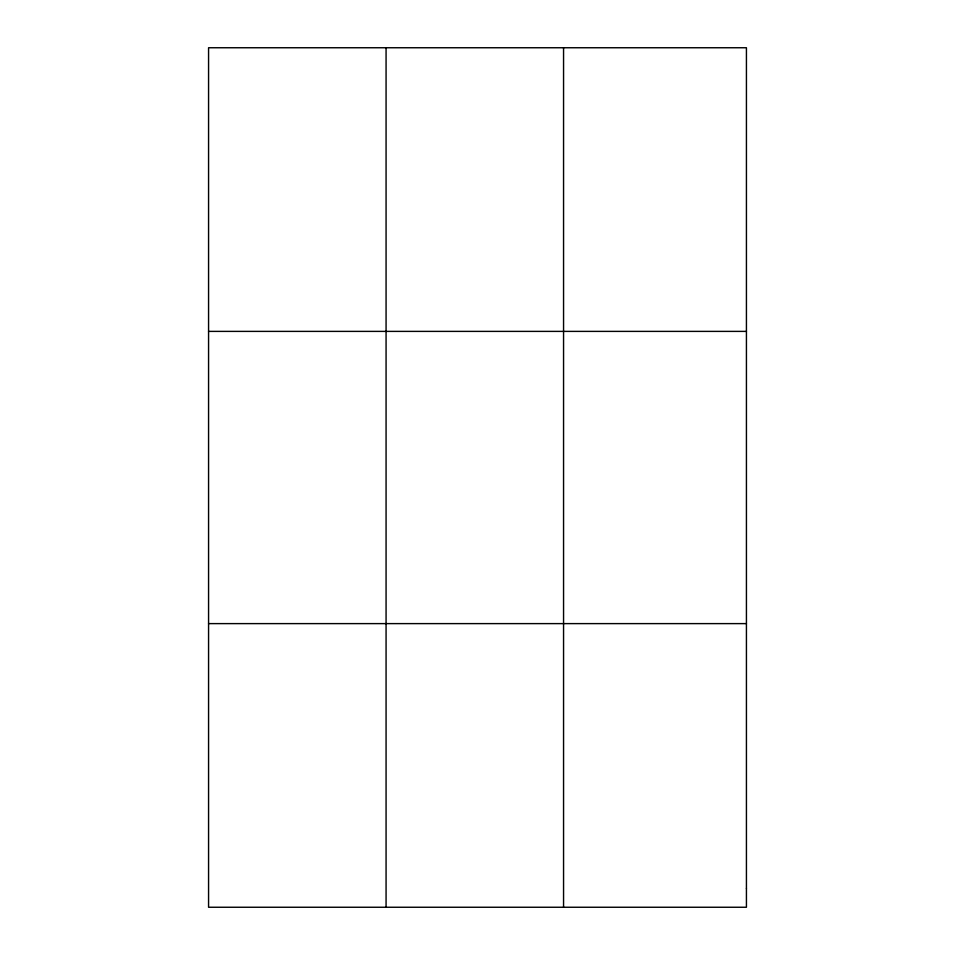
<?xml version="1.0" encoding="UTF-8"?>
<svg xmlns="http://www.w3.org/2000/svg" width="955" height="955" viewBox="0 0 955 955"><rect width="100%" height="100%" fill="white"/><g stroke="black" fill="none" stroke-linecap="round" stroke-linejoin="round"><path stroke-width="1.43" d="M386.071 907.25L386.071 47.75M563.557 907.25L563.557 47.75M208.572 331.385L746.428 331.385M208.572 623.615L746.428 623.615M746.428 888.341L746.428 907.25L208.572 907.25L208.572 47.75L746.428 47.75L746.428 888.341"/></g></svg>
